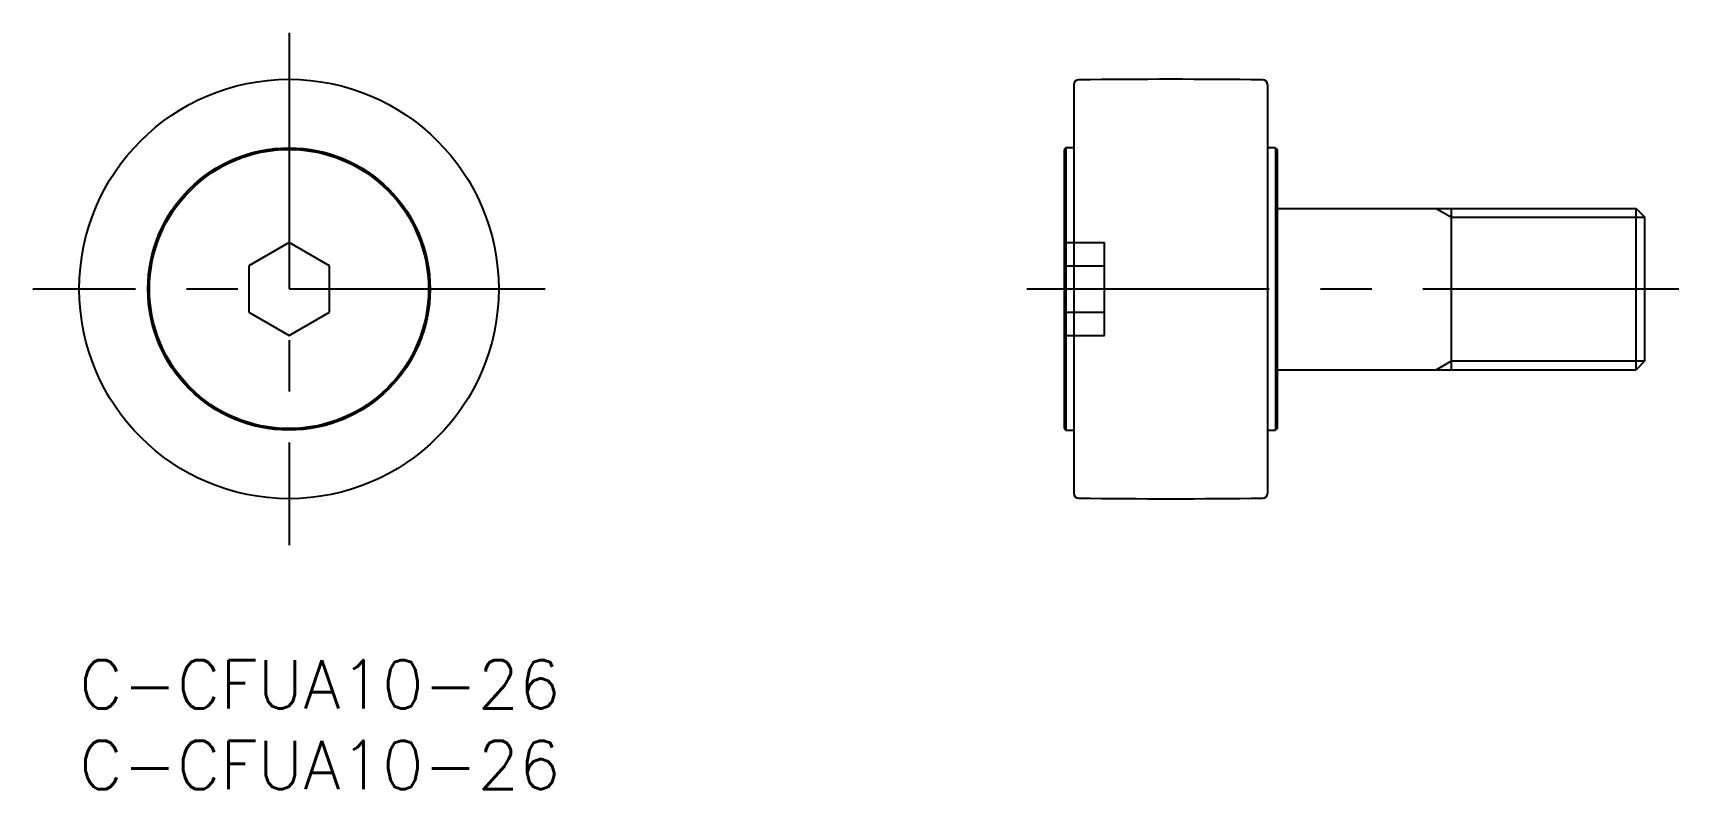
# Model space of a CAD drawing. Extents: x -3 to 99, y -8 to 39.
import ezdxf

# ---------------------------------------------------------------- set-up
doc = ezdxf.new("R2010")
doc.units = 0
doc.header["$LTSCALE"] = 0.5
doc.linetypes.add('CENTER', pattern=[50.8, 31.75, -6.35, 6.35, -6.35])
doc.linetypes.add('DASHED', pattern=[19.05, 12.7, -6.35])
for name, color, linetype in [('MSM_CENTER', 1, 'CENTER'), ('MSM_CONTINUOUS', 7, 'CONTINUOUS'), ('MSM_DASHED', 4, 'DASHED'), ('MSM_NARROW', 5, 'CONTINUOUS'), ('MSM_PART_NUMBER', 7, 'CONTINUOUS')]:
    doc.layers.add(name, color=color, linetype=linetype)
doc.styles.get("Standard").update_dxf_attribs({"font": 'txt.shx', "height": 3, "bigfont": 'bigfont.shx'})

# ---------------------------------------------------------------- blocks, each defined once
blk = doc.blocks.new('*U2')
at = {"layer": 'MSM_PART_NUMBER'}
blk.add_text('C-CFUA10-26', height=3, dxfattribs=at).set_placement((0, -3))
blk = doc.blocks.new('*U3')
at = {"layer": 'MSM_PART_NUMBER'}
blk.add_text('C-CFUA10-26', height=3, dxfattribs=at).set_placement((0, -8))

msp = doc.modelspace()

# ---------------------------------------------------------------- linework, layer by layer
at = {"layer": 'MSM_CENTER'}
for p, q in [((13, 38.88), (13, 7.12)), ((28.88, 23), (-2.88, 23)), ((99.17, 23), (58.75, 23))]:
    msp.add_line(p, q, dxfattribs=at)
at = {"layer": 'MSM_CONTINUOUS'}
for p, q in [((61.66, 35.67), (61.66, 10.33)), ((73.66, 35.67), (73.66, 10.33)), ((61.16, 31.75), (61.06, 31.65)), ((61.06, 31.65), (61.06, 14.35)), ((61.66, 31.75), (61.16, 31.75)), ((61.16, 31.75), (61.16, 14.25)), ((74.16, 31.75), (73.66, 31.75)), ((74.16, 31.75), (74.26, 31.65)), ((74.16, 31.75), (74.16, 14.25)), ((74.26, 31.65), (74.26, 14.35)), ((74.26, 28), (96.52, 28)), ((85.06, 18), (85.06, 28)), ((96.52, 18), (96.52, 28)), ((96.52, 28), (97.06, 27.46)), ((97.06, 18.54), (97.06, 27.46)), ((13, 25.89), (10.5, 24.44)), ((15.5, 24.44), (13, 25.89)), ((10.5, 24.44), (10.5, 21.56)), ((15.5, 21.56), (15.5, 24.44)), ((10.5, 21.56), (13, 20.11)), ((13, 20.11), (15.5, 21.56)), ((97.06, 18.54), (96.52, 18)), ((74.26, 18), (96.52, 18)), ((61.06, 14.35), (61.16, 14.25)), ((74.26, 14.35), (74.16, 14.25)), ((61.16, 14.25), (61.66, 14.25)), ((73.66, 14.25), (74.16, 14.25))]:
    msp.add_line(p, q, dxfattribs=at)
for radius in [13, 8.75, 8.65]:
    msp.add_circle((13, 23), radius, dxfattribs=at)
for centre, radius, start, end in [((61.96, 35.67), 0.3, 90.6536, 180), ((67.66, -464), 500, 89.3464, 90.6536), ((73.36, 35.67), 0.3, 0, 89.3464), ((61.96, 10.33), 0.3, 180, 269.3464), ((73.36, 10.33), 0.3, 270.6536, 0), ((67.66, 510), 500, 269.3464, 270.6536)]:
    msp.add_arc(centre, radius, start, end, dxfattribs=at)
at = {"layer": 'MSM_DASHED'}
for p, q in [((61.06, 25.89), (63.56, 25.89)), ((63.56, 20.11), (63.56, 25.89)), ((61.06, 24.44), (63.56, 24.44)), ((61.06, 21.56), (63.56, 21.56)), ((61.06, 20.11), (63.56, 20.11))]:
    msp.add_line(p, q, dxfattribs=at)
at = {"layer": 'MSM_NARROW'}
for p, q in [((84.12, 28), (85.06, 27.46)), ((85.06, 27.46), (97.06, 27.46)), ((84.12, 18), (85.06, 18.54)), ((85.06, 18.54), (97.06, 18.54))]:
    msp.add_line(p, q, dxfattribs=at)

# ---------------------------------------------------------------- block references
at = {"layer": 'MSM_CONTINUOUS'}
for name in ['*U2', '*U3']:
    msp.add_blockref(name, (0, 0), dxfattribs=at)

doc.saveas('drawing.dxf')
